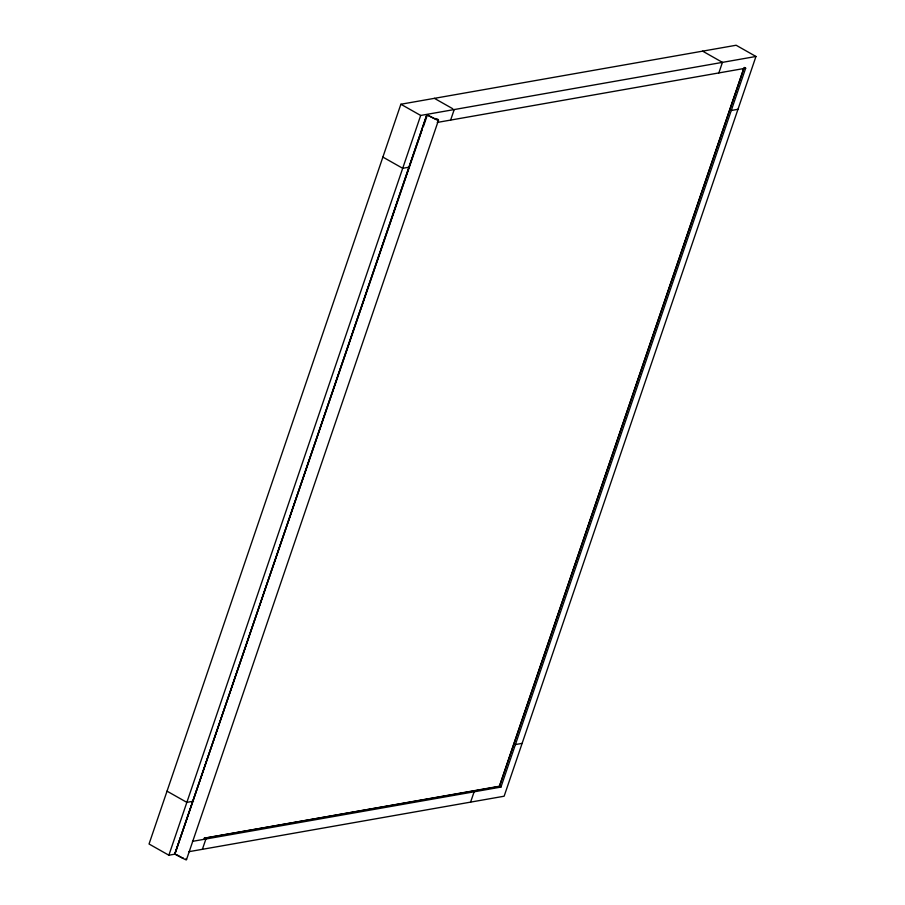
<?xml version="1.0" encoding="UTF-8"?>
<svg xmlns="http://www.w3.org/2000/svg" width="905" height="905" viewBox="0 0 905 905"><rect width="100%" height="100%" fill="white"/><g stroke="black" fill="none" stroke-linecap="round" stroke-linejoin="round"><path stroke-width="1.36" d="M743.933 68.203L499.413 786.49L204.338 838.154L205.899 839.003L202.381 849.32M499.413 786.49L500.94 787.079L745.663 68.214L744.306 67.445M426.685 114.743L434.83 118.77A1.844 0.588 18.9 0 1 435.656 118.6L437.07 118.962A2.082 0.667 18.9 0 1 438.246 119.63L438.506 120.207A1.844 0.588 18.9 0 1 437.692 120.354L426.821 114.754L174.676 854.128L185.683 859.739A1.844 0.588 18.9 0 0 186.509 859.592L186.249 859.015A2.082 0.667 18.9 0 0 185.932 858.777M382.962 156.837L400.87 104.245L736.138 45.25L755.958 56.472L504.13 796.219L188.975 851.673M409.411 167.12L402.702 168.296L382.883 157.085L149.042 844.003L168.862 855.214L420.689 115.455L755.958 56.472M174.88 854.162L426.877 114.777M422.013 130.094L174.823 854.139M423.37 126.632L427.465 114.596M186.509 859.592L438.506 120.207M450.633 120.082L454.22 109.562M470.6 802.124L474.118 791.807L472.614 790.97M718.842 72.932L722.439 62.366L702.619 51.144M499.345 786.366L743.786 68.328M437.228 122.435L745.663 68.214M737.971 109.301L731.274 110.489L729.871 109.516M193.546 801.197L186.849 802.373L167.029 791.162M522.117 743.378L515.409 744.566L514.017 743.593M204.145 838.313L499.402 786.241M192.482 841.356L500.94 787.079M168.862 855.214L175.559 854.037M434.4 98.34L452.772 108.747M400.87 104.245L420.689 115.455M176.679 854.682L182.821 858.166A1.844 0.588 18.9 0 1 183.274 857.985"/></g></svg>
